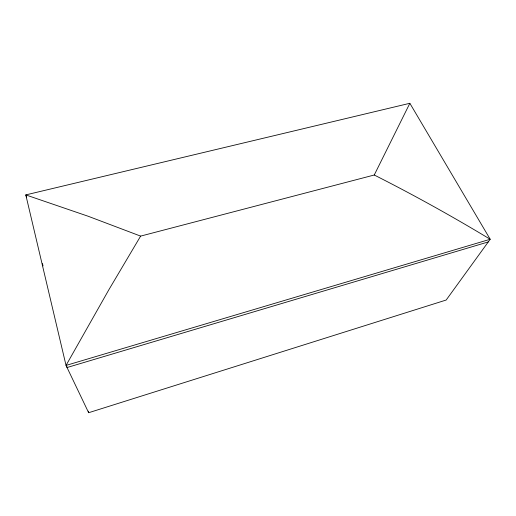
<?xml version="1.0" encoding="UTF-8"?>
<svg xmlns="http://www.w3.org/2000/svg" width="516" height="516" viewBox="0 0 516 516"><rect width="100%" height="100%" fill="white"/><g stroke="black" fill="none" stroke-linecap="round" stroke-linejoin="round"><path stroke-width="0.77" d="M26.671 197.157L25.8 194.906L88.03 216.204L140.629 236.109L374.255 175.008L409.859 103.284L490.2 239.269L446.172 300.035L88.649 412.716L66.035 365.418L25.8 194.906L409.859 103.284M140.629 236.109L108.773 289.895L66.035 365.418L490.2 239.269C452.371 216.417 413.697 194.945 374.255 175.008M488.278 241.92L67.041 367.534L66.674 365.967M88.268 411.155L88.649 412.716M42.473 263.573L43.028 265.914"/></g></svg>
